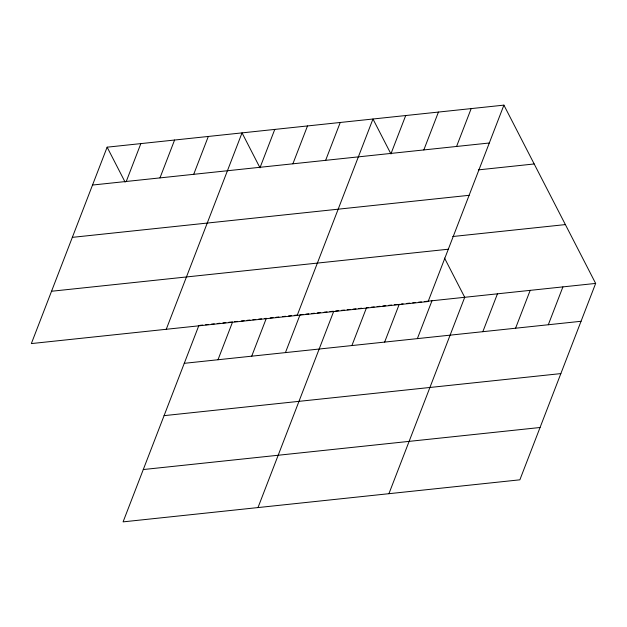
<?xml version="1.0" encoding="UTF-8"?>
<svg xmlns="http://www.w3.org/2000/svg" width="627" height="627" viewBox="0 0 627 627"><rect width="100%" height="100%" fill="white"/><g stroke="black" fill="none" stroke-linecap="round" stroke-linejoin="round"><path stroke-width="0.94" d="M107.131 147.18L31.35 343.58L428.123 301.532L503.912 105.132L107.131 147.18L125.126 182.143M126.254 181.469L140.856 143.607M159.979 177.896L174.588 140.033M193.704 174.322L208.313 136.459M166.257 329.285L242.038 132.885L260.025 167.848M198.877 325.468L123.088 521.868L519.869 479.82L595.65 283.42L503.912 105.132M260.166 167.276L274.775 129.413M292.895 163.804L307.504 125.949M217.992 359.749L232.601 321.894M325.632 160.34L340.242 122.477M251.717 356.175L266.326 318.32L264.398 318.524M297.19 315.405L372.971 119.012L390.966 153.968M285.442 352.601L300.051 314.746L302.943 314.44M391.099 153.403L405.708 115.54M257.995 507.572L333.776 311.172M423.828 149.931L438.438 112.076M351.904 345.563L366.513 307.7L368.441 307.496M456.566 146.467L471.175 108.604M384.641 342.091L399.25 304.236M417.37 338.627L431.979 300.764M388.928 493.692L464.717 297.3L444.527 258.073M482.837 331.691L497.446 293.828M515.574 328.219L530.183 290.356M548.304 324.747L562.913 286.892M92.522 185.043L489.303 142.995M478.346 169.886L534.18 163.968M72.34 237.359L469.114 195.31M452.733 236.52L565.374 224.591M51.539 291.257L448.313 249.217M199.841 325.366L202.733 325.06M205.617 324.755L208.509 324.449M211.401 324.135L214.293 323.83M217.185 323.524L220.077 323.218M222.961 322.913L225.853 322.607M228.745 322.302L231.637 321.996M234.529 321.69L237.421 321.385M241.27 320.977L244.162 320.671M247.054 320.358L249.946 320.052M252.838 319.746L255.73 319.441M258.614 319.135L261.506 318.829M270.182 317.913L273.074 317.607M275.966 317.301L278.85 316.988M282.706 316.58L285.598 316.274M288.491 315.969L291.383 315.663M294.275 315.357L297.159 315.052M305.835 314.135L308.727 313.829M311.619 313.524L314.503 313.21M317.395 312.904L320.287 312.599M324.143 312.191L327.035 311.885M329.927 311.58L332.812 311.274M335.704 310.968L338.596 310.663M341.48 310.357L344.372 310.051M347.256 309.746L350.148 309.44M353.032 309.135L355.924 308.821M358.809 308.515L361.701 308.21M371.325 307.191L374.217 306.885M377.101 306.579L379.993 306.274M382.878 305.968L385.77 305.662M388.654 305.357L391.546 305.051M394.43 304.746L397.322 304.44M401.17 304.032L403.098 303.829M406.947 303.421L409.839 303.115M412.723 302.81L415.615 302.496M418.499 302.19L421.391 301.885M424.275 301.579L595.65 283.42M184.267 363.323L581.041 321.283M164.078 415.646L560.851 373.598M143.277 469.545L540.051 427.504"/></g></svg>
